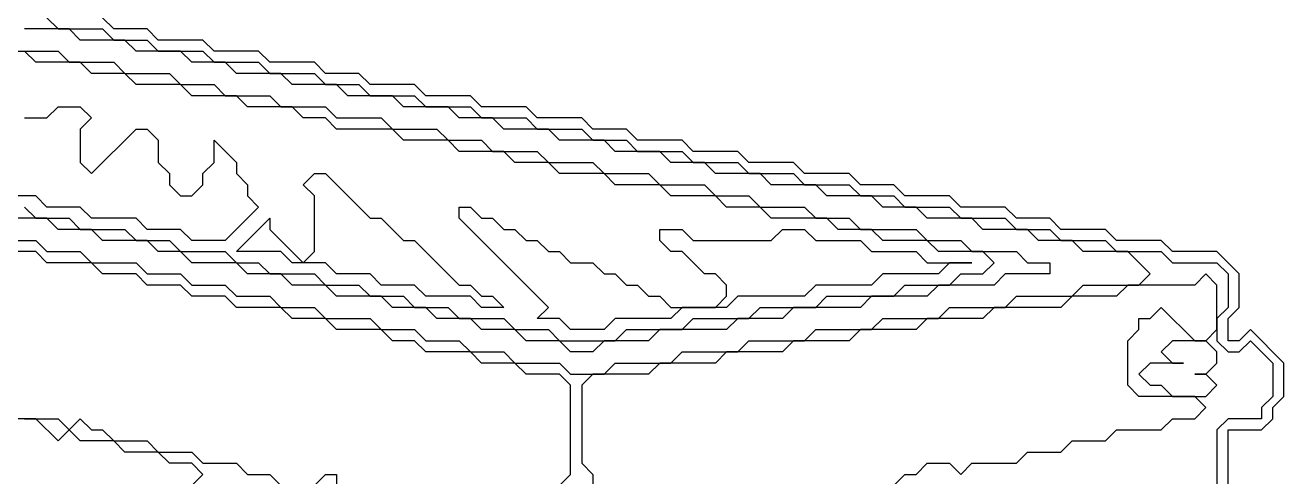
# Model space of a CAD drawing. Extents: x 1.99 to 8.01, y 0.51 to 9.28.
# Drawn here: x 4.693 to 8.015, y 5.126 to 6.319 of the extents above; entities that cross this region are included whole.
import ezdxf

# ---------------------------------------------------------------- set-up
doc = ezdxf.new("R2010")
doc.units = 0
doc.layers.get('0').update_dxf_attribs({"linetype": 'CONTINUOUS'})

msp = doc.modelspace()

# ---------------------------------------------------------------- linework, layer by layer
for points in [[(4.75, 6.3382), (4.7794, 6.3088), (4.8971, 6.3088), (4.9265, 6.2794), (5.0147, 6.2794), (5.0441, 6.25), (5.1618, 6.25), (5.1912, 6.2206), (5.3088, 6.2206), (5.3382, 6.1912), (5.4559, 6.1912), (5.4853, 6.1618), (5.5735, 6.1618), (5.6029, 6.1324), (5.7206, 6.1324), (5.75, 6.1029), (5.8676, 6.1029), (5.8971, 6.0735), (6.0147, 6.0735), (6.0441, 6.0441), (6.1618, 6.0441), (6.1912, 6.0147), (6.2794, 6.0147), (6.3088, 5.9853), (6.4265, 5.9853), (6.4559, 5.9559), (6.5735, 5.9559), (6.6029, 5.9265), (6.7206, 5.9265), (6.75, 5.8971), (6.8676, 5.8971), (6.8971, 5.8676), (6.9853, 5.8676), (7.0147, 5.8382), (7.1324, 5.8382), (7.1618, 5.8088), (7.2794, 5.8088), (7.3088, 5.7794), (7.3971, 5.7794), (7.4265, 5.75), (7.5441, 5.75), (7.5735, 5.7206), (7.6912, 5.7206), (7.7206, 5.6912), (7.8382, 5.6912), (7.8676, 5.6618), (7.8676, 5.5735), (7.8382, 5.5441), (7.8382, 5.4853), (7.8676, 5.4559), (7.8971, 5.4559), (7.9265, 5.4853), (7.9853, 5.4265), (7.9853, 5.3382), (7.9559, 5.3088), (7.9559, 5.2794), (7.8676, 5.2794), (7.8382, 5.25), (7.8382, 4.9559)], [(4.75, 6.3382), (4.7794, 6.3088), (4.8971, 6.3088), (4.9265, 6.2794), (5.0147, 6.2794), (5.0441, 6.25), (5.1618, 6.25), (5.1912, 6.2206), (5.3088, 6.2206), (5.3382, 6.1912), (5.4559, 6.1912), (5.4853, 6.1618), (5.5735, 6.1618), (5.6029, 6.1324), (5.7206, 6.1324), (5.75, 6.1029), (5.8676, 6.1029), (5.8971, 6.0735), (6.0147, 6.0735), (6.0441, 6.0441), (6.1618, 6.0441), (6.1912, 6.0147), (6.2794, 6.0147), (6.3088, 5.9853), (6.4265, 5.9853), (6.4559, 5.9559), (6.5735, 5.9559), (6.6029, 5.9265), (6.7206, 5.9265), (6.75, 5.8971), (6.8676, 5.8971), (6.8971, 5.8676), (6.9853, 5.8676), (7.0147, 5.8382), (7.1324, 5.8382), (7.1618, 5.8088), (7.2794, 5.8088), (7.3088, 5.7794), (7.3971, 5.7794), (7.4265, 5.75), (7.5441, 5.75), (7.5735, 5.7206), (7.6912, 5.7206), (7.7206, 5.6912), (7.8382, 5.6912), (7.8676, 5.6618), (7.8676, 5.5735), (7.8382, 5.5441), (7.8382, 5.4853), (7.8676, 5.4559), (7.8971, 5.4559), (7.9265, 5.4853), (7.9853, 5.4265), (7.9853, 5.3382), (7.9559, 5.3088), (7.9559, 5.2794), (7.8676, 5.2794), (7.8382, 5.25), (7.8382, 4.9559)], [(4.75, 6.3382), (4.7794, 6.3088), (4.8971, 6.3088), (4.9265, 6.2794), (5.0147, 6.2794), (5.0441, 6.25), (5.1618, 6.25), (5.1912, 6.2206), (5.3088, 6.2206), (5.3382, 6.1912), (5.4559, 6.1912), (5.4853, 6.1618), (5.5735, 6.1618), (5.6029, 6.1324), (5.7206, 6.1324), (5.75, 6.1029), (5.8676, 6.1029), (5.8971, 6.0735), (6.0147, 6.0735), (6.0441, 6.0441), (6.1618, 6.0441), (6.1912, 6.0147), (6.2794, 6.0147), (6.3088, 5.9853), (6.4265, 5.9853), (6.4559, 5.9559), (6.5735, 5.9559), (6.6029, 5.9265), (6.7206, 5.9265), (6.75, 5.8971), (6.8676, 5.8971), (6.8971, 5.8676), (6.9853, 5.8676), (7.0147, 5.8382), (7.1324, 5.8382), (7.1618, 5.8088), (7.2794, 5.8088), (7.3088, 5.7794), (7.3971, 5.7794), (7.4265, 5.75), (7.5441, 5.75), (7.5735, 5.7206), (7.6912, 5.7206), (7.7206, 5.6912), (7.8382, 5.6912), (7.8676, 5.6618), (7.8676, 5.5735), (7.8382, 5.5441), (7.8382, 5.4853), (7.8676, 5.4559), (7.8971, 5.4559), (7.9265, 5.4853), (7.9853, 5.4265), (7.9853, 5.3382), (7.9559, 5.3088), (7.9559, 5.2794), (7.8676, 5.2794), (7.8382, 5.25), (7.8382, 4.9559)], [(4.75, 6.3382), (4.7794, 6.3088), (4.8971, 6.3088), (4.9265, 6.2794), (5.0147, 6.2794), (5.0441, 6.25), (5.1618, 6.25), (5.1912, 6.2206), (5.3088, 6.2206), (5.3382, 6.1912), (5.4559, 6.1912), (5.4853, 6.1618), (5.5735, 6.1618), (5.6029, 6.1324), (5.7206, 6.1324), (5.75, 6.1029), (5.8676, 6.1029), (5.8971, 6.0735), (6.0147, 6.0735), (6.0441, 6.0441), (6.1618, 6.0441), (6.1912, 6.0147), (6.2794, 6.0147), (6.3088, 5.9853), (6.4265, 5.9853), (6.4559, 5.9559), (6.5735, 5.9559), (6.6029, 5.9265), (6.7206, 5.9265), (6.75, 5.8971), (6.8676, 5.8971), (6.8971, 5.8676), (6.9853, 5.8676), (7.0147, 5.8382), (7.1324, 5.8382), (7.1618, 5.8088), (7.2794, 5.8088), (7.3088, 5.7794), (7.3971, 5.7794), (7.4265, 5.75), (7.5441, 5.75), (7.5735, 5.7206), (7.6912, 5.7206), (7.7206, 5.6912), (7.8382, 5.6912), (7.8676, 5.6618), (7.8676, 5.5735), (7.8382, 5.5441), (7.8382, 5.4853), (7.8676, 5.4559), (7.8971, 5.4559), (7.9265, 5.4853), (7.9853, 5.4265), (7.9853, 5.3382), (7.9559, 5.3088), (7.9559, 5.2794), (7.8676, 5.2794), (7.8382, 5.25), (7.8382, 4.9559)], [(7.8676, 4.9559), (7.8676, 5.25), (7.9559, 5.25), (7.9853, 5.2794), (7.9853, 5.3088), (8.0147, 5.3382), (8.0147, 5.4265), (7.9265, 5.5147), (7.8971, 5.4853), (7.8676, 5.4853), (7.8676, 5.5441), (7.8971, 5.5735), (7.8971, 5.6618), (7.8382, 5.7206), (7.7206, 5.7206), (7.6912, 5.75), (7.5735, 5.75), (7.5441, 5.7794), (7.4265, 5.7794), (7.3971, 5.8088), (7.3088, 5.8088), (7.2794, 5.8382), (7.1618, 5.8382), (7.1324, 5.8676), (7.0147, 5.8676), (6.9853, 5.8971), (6.8971, 5.8971), (6.8676, 5.9265), (6.75, 5.9265), (6.7206, 5.9559), (6.6029, 5.9559), (6.5735, 5.9853), (6.4559, 5.9853), (6.4265, 6.0147), (6.3088, 6.0147), (6.2794, 6.0441), (6.1912, 6.0441), (6.1618, 6.0735), (6.0441, 6.0735), (6.0147, 6.1029), (5.8971, 6.1029), (5.8676, 6.1324), (5.75, 6.1324), (5.7206, 6.1618), (5.6029, 6.1618), (5.5735, 6.1912), (5.4853, 6.1912), (5.4559, 6.2206), (5.3382, 6.2206), (5.3088, 6.25), (5.1912, 6.25), (5.1618, 6.2794), (5.0441, 6.2794), (5.0147, 6.3088), (4.9265, 6.3088), (4.8971, 6.3382)], [(7.8676, 4.9559), (7.8676, 5.25), (7.9559, 5.25), (7.9853, 5.2794), (7.9853, 5.3088), (8.0147, 5.3382), (8.0147, 5.4265), (7.9265, 5.5147), (7.8971, 5.4853), (7.8676, 5.4853), (7.8676, 5.5441), (7.8971, 5.5735), (7.8971, 5.6618), (7.8382, 5.7206), (7.7206, 5.7206), (7.6912, 5.75), (7.5735, 5.75), (7.5441, 5.7794), (7.4265, 5.7794), (7.3971, 5.8088), (7.3088, 5.8088), (7.2794, 5.8382), (7.1618, 5.8382), (7.1324, 5.8676), (7.0147, 5.8676), (6.9853, 5.8971), (6.8971, 5.8971), (6.8676, 5.9265), (6.75, 5.9265), (6.7206, 5.9559), (6.6029, 5.9559), (6.5735, 5.9853), (6.4559, 5.9853), (6.4265, 6.0147), (6.3088, 6.0147), (6.2794, 6.0441), (6.1912, 6.0441), (6.1618, 6.0735), (6.0441, 6.0735), (6.0147, 6.1029), (5.8971, 6.1029), (5.8676, 6.1324), (5.75, 6.1324), (5.7206, 6.1618), (5.6029, 6.1618), (5.5735, 6.1912), (5.4853, 6.1912), (5.4559, 6.2206), (5.3382, 6.2206), (5.3088, 6.25), (5.1912, 6.25), (5.1618, 6.2794), (5.0441, 6.2794), (5.0147, 6.3088), (4.9265, 6.3088), (4.8971, 6.3382)], [(7.8676, 4.9559), (7.8676, 5.25), (7.9559, 5.25), (7.9853, 5.2794), (7.9853, 5.3088), (8.0147, 5.3382), (8.0147, 5.4265), (7.9265, 5.5147), (7.8971, 5.4853), (7.8676, 5.4853), (7.8676, 5.5441), (7.8971, 5.5735), (7.8971, 5.6618), (7.8382, 5.7206), (7.7206, 5.7206), (7.6912, 5.75), (7.5735, 5.75), (7.5441, 5.7794), (7.4265, 5.7794), (7.3971, 5.8088), (7.3088, 5.8088), (7.2794, 5.8382), (7.1618, 5.8382), (7.1324, 5.8676), (7.0147, 5.8676), (6.9853, 5.8971), (6.8971, 5.8971), (6.8676, 5.9265), (6.75, 5.9265), (6.7206, 5.9559), (6.6029, 5.9559), (6.5735, 5.9853), (6.4559, 5.9853), (6.4265, 6.0147), (6.3088, 6.0147), (6.2794, 6.0441), (6.1912, 6.0441), (6.1618, 6.0735), (6.0441, 6.0735), (6.0147, 6.1029), (5.8971, 6.1029), (5.8676, 6.1324), (5.75, 6.1324), (5.7206, 6.1618), (5.6029, 6.1618), (5.5735, 6.1912), (5.4853, 6.1912), (5.4559, 6.2206), (5.3382, 6.2206), (5.3088, 6.25), (5.1912, 6.25), (5.1618, 6.2794), (5.0441, 6.2794), (5.0147, 6.3088), (4.9265, 6.3088), (4.8971, 6.3382)], [(7.8676, 4.9559), (7.8676, 5.25), (7.9559, 5.25), (7.9853, 5.2794), (7.9853, 5.3088), (8.0147, 5.3382), (8.0147, 5.4265), (7.9265, 5.5147), (7.8971, 5.4853), (7.8676, 5.4853), (7.8676, 5.5441), (7.8971, 5.5735), (7.8971, 5.6618), (7.8382, 5.7206), (7.7206, 5.7206), (7.6912, 5.75), (7.5735, 5.75), (7.5441, 5.7794), (7.4265, 5.7794), (7.3971, 5.8088), (7.3088, 5.8088), (7.2794, 5.8382), (7.1618, 5.8382), (7.1324, 5.8676), (7.0147, 5.8676), (6.9853, 5.8971), (6.8971, 5.8971), (6.8676, 5.9265), (6.75, 5.9265), (6.7206, 5.9559), (6.6029, 5.9559), (6.5735, 5.9853), (6.4559, 5.9853), (6.4265, 6.0147), (6.3088, 6.0147), (6.2794, 6.0441), (6.1912, 6.0441), (6.1618, 6.0735), (6.0441, 6.0735), (6.0147, 6.1029), (5.8971, 6.1029), (5.8676, 6.1324), (5.75, 6.1324), (5.7206, 6.1618), (5.6029, 6.1618), (5.5735, 6.1912), (5.4853, 6.1912), (5.4559, 6.2206), (5.3382, 6.2206), (5.3088, 6.25), (5.1912, 6.25), (5.1618, 6.2794), (5.0441, 6.2794), (5.0147, 6.3088), (4.9265, 6.3088), (4.8971, 6.3382)], [(4.6324, 5.75), (4.7206, 5.75), (4.75, 5.7206), (4.8382, 5.7206), (4.8676, 5.6912), (4.9853, 5.6912), (5.0147, 5.6618), (5.1029, 5.6618), (5.1324, 5.6324), (5.2206, 5.6324), (5.25, 5.6029), (5.3382, 5.6029), (5.3676, 5.5735), (5.4559, 5.5735), (5.4853, 5.5441), (5.6029, 5.5441), (5.6324, 5.5147), (5.7206, 5.5147), (5.75, 5.4853), (5.8382, 5.4853), (5.8676, 5.4559), (5.9559, 5.4559), (5.9853, 5.4265), (6.1029, 5.4265), (6.1324, 5.3971), (6.2206, 5.3971), (6.25, 5.4265), (6.3971, 5.4265), (6.4265, 5.4559), (6.5735, 5.4559), (6.6029, 5.4853), (6.75, 5.4853), (6.7794, 5.5147), (6.9265, 5.5147), (6.9559, 5.5441), (7.1029, 5.5441), (7.1324, 5.5735), (7.2794, 5.5735), (7.3088, 5.6029), (7.4559, 5.6029), (7.4853, 5.6324), (7.6324, 5.6324), (7.6618, 5.6618), (7.6029, 5.7206), (7.4853, 5.7206), (7.4559, 5.75), (7.3676, 5.75), (7.3382, 5.7794), (7.2206, 5.7794), (7.1912, 5.8088), (7.0735, 5.8088), (7.0441, 5.8382), (6.9559, 5.8382), (6.9265, 5.8676), (6.8088, 5.8676), (6.7794, 5.8971), (6.6618, 5.8971), (6.6324, 5.9265), (6.5147, 5.9265), (6.4853, 5.9559), (6.3971, 5.9559), (6.3676, 5.9853), (6.25, 5.9853), (6.2206, 6.0147), (6.1029, 6.0147), (6.0735, 6.0441), (5.9559, 6.0441), (5.9265, 6.0735), (5.8382, 6.0735), (5.8088, 6.1029), (5.6912, 6.1029), (5.6618, 6.1324), (5.5441, 6.1324), (5.5147, 6.1618), (5.3971, 6.1618), (5.3676, 6.1912), (5.25, 6.1912), (5.2206, 6.2206), (5.1324, 6.2206), (5.1029, 6.25), (4.9853, 6.25), (4.9559, 6.2794), (4.8382, 6.2794), (4.8088, 6.3088), (4.6912, 6.3088)], [(4.6324, 5.75), (4.7206, 5.75), (4.75, 5.7206), (4.8382, 5.7206), (4.8676, 5.6912), (4.9853, 5.6912), (5.0147, 5.6618), (5.1029, 5.6618), (5.1324, 5.6324), (5.2206, 5.6324), (5.25, 5.6029), (5.3382, 5.6029), (5.3676, 5.5735), (5.4559, 5.5735), (5.4853, 5.5441), (5.6029, 5.5441), (5.6324, 5.5147), (5.7206, 5.5147), (5.75, 5.4853), (5.8382, 5.4853), (5.8676, 5.4559), (5.9559, 5.4559), (5.9853, 5.4265), (6.1029, 5.4265), (6.1324, 5.3971), (6.2206, 5.3971), (6.25, 5.4265), (6.3971, 5.4265), (6.4265, 5.4559), (6.5735, 5.4559), (6.6029, 5.4853), (6.75, 5.4853), (6.7794, 5.5147), (6.9265, 5.5147), (6.9559, 5.5441), (7.1029, 5.5441), (7.1324, 5.5735), (7.2794, 5.5735), (7.3088, 5.6029), (7.4559, 5.6029), (7.4853, 5.6324), (7.6324, 5.6324), (7.6618, 5.6618), (7.6029, 5.7206), (7.4853, 5.7206), (7.4559, 5.75), (7.3676, 5.75), (7.3382, 5.7794), (7.2206, 5.7794), (7.1912, 5.8088), (7.0735, 5.8088), (7.0441, 5.8382), (6.9559, 5.8382), (6.9265, 5.8676), (6.8088, 5.8676), (6.7794, 5.8971), (6.6618, 5.8971), (6.6324, 5.9265), (6.5147, 5.9265), (6.4853, 5.9559), (6.3971, 5.9559), (6.3676, 5.9853), (6.25, 5.9853), (6.2206, 6.0147), (6.1029, 6.0147), (6.0735, 6.0441), (5.9559, 6.0441), (5.9265, 6.0735), (5.8382, 6.0735), (5.8088, 6.1029), (5.6912, 6.1029), (5.6618, 6.1324), (5.5441, 6.1324), (5.5147, 6.1618), (5.3971, 6.1618), (5.3676, 6.1912), (5.25, 6.1912), (5.2206, 6.2206), (5.1324, 6.2206), (5.1029, 6.25), (4.9853, 6.25), (4.9559, 6.2794), (4.8382, 6.2794), (4.8088, 6.3088), (4.6912, 6.3088)], [(4.6324, 5.75), (4.7206, 5.75), (4.75, 5.7206), (4.8382, 5.7206), (4.8676, 5.6912), (4.9853, 5.6912), (5.0147, 5.6618), (5.1029, 5.6618), (5.1324, 5.6324), (5.2206, 5.6324), (5.25, 5.6029), (5.3382, 5.6029), (5.3676, 5.5735), (5.4559, 5.5735), (5.4853, 5.5441), (5.6029, 5.5441), (5.6324, 5.5147), (5.7206, 5.5147), (5.75, 5.4853), (5.8382, 5.4853), (5.8676, 5.4559), (5.9559, 5.4559), (5.9853, 5.4265), (6.1029, 5.4265), (6.1324, 5.3971), (6.2206, 5.3971), (6.25, 5.4265), (6.3971, 5.4265), (6.4265, 5.4559), (6.5735, 5.4559), (6.6029, 5.4853), (6.75, 5.4853), (6.7794, 5.5147), (6.9265, 5.5147), (6.9559, 5.5441), (7.1029, 5.5441), (7.1324, 5.5735), (7.2794, 5.5735), (7.3088, 5.6029), (7.4559, 5.6029), (7.4853, 5.6324), (7.6324, 5.6324), (7.6618, 5.6618), (7.6029, 5.7206), (7.4853, 5.7206), (7.4559, 5.75), (7.3676, 5.75), (7.3382, 5.7794), (7.2206, 5.7794), (7.1912, 5.8088), (7.0735, 5.8088), (7.0441, 5.8382), (6.9559, 5.8382), (6.9265, 5.8676), (6.8088, 5.8676), (6.7794, 5.8971), (6.6618, 5.8971), (6.6324, 5.9265), (6.5147, 5.9265), (6.4853, 5.9559), (6.3971, 5.9559), (6.3676, 5.9853), (6.25, 5.9853), (6.2206, 6.0147), (6.1029, 6.0147), (6.0735, 6.0441), (5.9559, 6.0441), (5.9265, 6.0735), (5.8382, 6.0735), (5.8088, 6.1029), (5.6912, 6.1029), (5.6618, 6.1324), (5.5441, 6.1324), (5.5147, 6.1618), (5.3971, 6.1618), (5.3676, 6.1912), (5.25, 6.1912), (5.2206, 6.2206), (5.1324, 6.2206), (5.1029, 6.25), (4.9853, 6.25), (4.9559, 6.2794), (4.8382, 6.2794), (4.8088, 6.3088), (4.6912, 6.3088)], [(4.6324, 5.75), (4.7206, 5.75), (4.75, 5.7206), (4.8382, 5.7206), (4.8676, 5.6912), (4.9853, 5.6912), (5.0147, 5.6618), (5.1029, 5.6618), (5.1324, 5.6324), (5.2206, 5.6324), (5.25, 5.6029), (5.3382, 5.6029), (5.3676, 5.5735), (5.4559, 5.5735), (5.4853, 5.5441), (5.6029, 5.5441), (5.6324, 5.5147), (5.7206, 5.5147), (5.75, 5.4853), (5.8382, 5.4853), (5.8676, 5.4559), (5.9559, 5.4559), (5.9853, 5.4265), (6.1029, 5.4265), (6.1324, 5.3971), (6.2206, 5.3971), (6.25, 5.4265), (6.3971, 5.4265), (6.4265, 5.4559), (6.5735, 5.4559), (6.6029, 5.4853), (6.75, 5.4853), (6.7794, 5.5147), (6.9265, 5.5147), (6.9559, 5.5441), (7.1029, 5.5441), (7.1324, 5.5735), (7.2794, 5.5735), (7.3088, 5.6029), (7.4559, 5.6029), (7.4853, 5.6324), (7.6324, 5.6324), (7.6618, 5.6618), (7.6029, 5.7206), (7.4853, 5.7206), (7.4559, 5.75), (7.3676, 5.75), (7.3382, 5.7794), (7.2206, 5.7794), (7.1912, 5.8088), (7.0735, 5.8088), (7.0441, 5.8382), (6.9559, 5.8382), (6.9265, 5.8676), (6.8088, 5.8676), (6.7794, 5.8971), (6.6618, 5.8971), (6.6324, 5.9265), (6.5147, 5.9265), (6.4853, 5.9559), (6.3971, 5.9559), (6.3676, 5.9853), (6.25, 5.9853), (6.2206, 6.0147), (6.1029, 6.0147), (6.0735, 6.0441), (5.9559, 6.0441), (5.9265, 6.0735), (5.8382, 6.0735), (5.8088, 6.1029), (5.6912, 6.1029), (5.6618, 6.1324), (5.5441, 6.1324), (5.5147, 6.1618), (5.3971, 6.1618), (5.3676, 6.1912), (5.25, 6.1912), (5.2206, 6.2206), (5.1324, 6.2206), (5.1029, 6.25), (4.9853, 6.25), (4.9559, 6.2794), (4.8382, 6.2794), (4.8088, 6.3088), (4.6912, 6.3088)], [(4.6618, 6.25), (4.7794, 6.25), (4.8088, 6.2206), (4.9265, 6.2206), (4.9559, 6.1912), (5.0735, 6.1912), (5.1029, 6.1618), (5.1912, 6.1618), (5.2206, 6.1324), (5.3382, 6.1324), (5.3676, 6.1029), (5.4853, 6.1029), (5.5147, 6.0735), (5.6324, 6.0735), (5.6618, 6.0441), (5.7794, 6.0441), (5.8088, 6.0147), (5.8971, 6.0147), (5.9265, 5.9853), (6.0441, 5.9853), (6.0735, 5.9559), (6.1912, 5.9559), (6.2206, 5.9265), (6.3382, 5.9265), (6.3676, 5.8971), (6.4853, 5.8971), (6.5147, 5.8676), (6.6029, 5.8676), (6.6324, 5.8382), (6.75, 5.8382), (6.7794, 5.8088), (6.8676, 5.8088), (6.8971, 5.7794), (7.0441, 5.7794), (7.0735, 5.75), (7.1618, 5.75), (7.1912, 5.7206), (7.3088, 5.7206), (7.3382, 5.6912), (7.3971, 5.6912), (7.3971, 5.6618), (7.2794, 5.6618), (7.25, 5.6324), (7.1029, 5.6324), (7.0735, 5.6029), (6.9265, 5.6029), (6.8971, 5.5735), (6.7206, 5.5735), (6.6912, 5.5441), (6.5735, 5.5441), (6.5441, 5.5147), (6.3676, 5.5147), (6.3382, 5.4853), (6.2206, 5.4853), (6.1912, 5.4559), (6.1324, 5.4559), (6.1029, 5.4853), (6.0147, 5.4853), (5.9853, 5.5147), (5.8971, 5.5147), (5.8676, 5.5441), (5.7794, 5.5441), (5.75, 5.5735), (5.6618, 5.5735), (5.6324, 5.6029), (5.5147, 5.6029), (5.4853, 5.6324), (5.3971, 5.6324), (5.3676, 5.6618), (5.2794, 5.6618), (5.25, 5.6912), (5.1324, 5.6912), (5.1029, 5.7206), (5.0441, 5.7206), (5.0147, 5.75), (4.8971, 5.75), (4.8676, 5.7794), (4.7794, 5.7794), (4.75, 5.8088), (4.6618, 5.8088)], [(4.6618, 6.25), (4.7794, 6.25), (4.8088, 6.2206), (4.9265, 6.2206), (4.9559, 6.1912), (5.0735, 6.1912), (5.1029, 6.1618), (5.1912, 6.1618), (5.2206, 6.1324), (5.3382, 6.1324), (5.3676, 6.1029), (5.4853, 6.1029), (5.5147, 6.0735), (5.6324, 6.0735), (5.6618, 6.0441), (5.7794, 6.0441), (5.8088, 6.0147), (5.8971, 6.0147), (5.9265, 5.9853), (6.0441, 5.9853), (6.0735, 5.9559), (6.1912, 5.9559), (6.2206, 5.9265), (6.3382, 5.9265), (6.3676, 5.8971), (6.4853, 5.8971), (6.5147, 5.8676), (6.6029, 5.8676), (6.6324, 5.8382), (6.75, 5.8382), (6.7794, 5.8088), (6.8676, 5.8088), (6.8971, 5.7794), (7.0441, 5.7794), (7.0735, 5.75), (7.1618, 5.75), (7.1912, 5.7206), (7.3088, 5.7206), (7.3382, 5.6912), (7.3971, 5.6912), (7.3971, 5.6618), (7.2794, 5.6618), (7.25, 5.6324), (7.1029, 5.6324), (7.0735, 5.6029), (6.9265, 5.6029), (6.8971, 5.5735), (6.7206, 5.5735), (6.6912, 5.5441), (6.5735, 5.5441), (6.5441, 5.5147), (6.3676, 5.5147), (6.3382, 5.4853), (6.2206, 5.4853), (6.1912, 5.4559), (6.1324, 5.4559), (6.1029, 5.4853), (6.0147, 5.4853), (5.9853, 5.5147), (5.8971, 5.5147), (5.8676, 5.5441), (5.7794, 5.5441), (5.75, 5.5735), (5.6618, 5.5735), (5.6324, 5.6029), (5.5147, 5.6029), (5.4853, 5.6324), (5.3971, 5.6324), (5.3676, 5.6618), (5.2794, 5.6618), (5.25, 5.6912), (5.1324, 5.6912), (5.1029, 5.7206), (5.0441, 5.7206), (5.0147, 5.75), (4.8971, 5.75), (4.8676, 5.7794), (4.7794, 5.7794), (4.75, 5.8088), (4.6618, 5.8088)], [(4.6618, 6.25), (4.7794, 6.25), (4.8088, 6.2206), (4.9265, 6.2206), (4.9559, 6.1912), (5.0735, 6.1912), (5.1029, 6.1618), (5.1912, 6.1618), (5.2206, 6.1324), (5.3382, 6.1324), (5.3676, 6.1029), (5.4853, 6.1029), (5.5147, 6.0735), (5.6324, 6.0735), (5.6618, 6.0441), (5.7794, 6.0441), (5.8088, 6.0147), (5.8971, 6.0147), (5.9265, 5.9853), (6.0441, 5.9853), (6.0735, 5.9559), (6.1912, 5.9559), (6.2206, 5.9265), (6.3382, 5.9265), (6.3676, 5.8971), (6.4853, 5.8971), (6.5147, 5.8676), (6.6029, 5.8676), (6.6324, 5.8382), (6.75, 5.8382), (6.7794, 5.8088), (6.8676, 5.8088), (6.8971, 5.7794), (7.0441, 5.7794), (7.0735, 5.75), (7.1618, 5.75), (7.1912, 5.7206), (7.3088, 5.7206), (7.3382, 5.6912), (7.3971, 5.6912), (7.3971, 5.6618), (7.2794, 5.6618), (7.25, 5.6324), (7.1029, 5.6324), (7.0735, 5.6029), (6.9265, 5.6029), (6.8971, 5.5735), (6.7206, 5.5735), (6.6912, 5.5441), (6.5735, 5.5441), (6.5441, 5.5147), (6.3676, 5.5147), (6.3382, 5.4853), (6.2206, 5.4853), (6.1912, 5.4559), (6.1324, 5.4559), (6.1029, 5.4853), (6.0147, 5.4853), (5.9853, 5.5147), (5.8971, 5.5147), (5.8676, 5.5441), (5.7794, 5.5441), (5.75, 5.5735), (5.6618, 5.5735), (5.6324, 5.6029), (5.5147, 5.6029), (5.4853, 5.6324), (5.3971, 5.6324), (5.3676, 5.6618), (5.2794, 5.6618), (5.25, 5.6912), (5.1324, 5.6912), (5.1029, 5.7206), (5.0441, 5.7206), (5.0147, 5.75), (4.8971, 5.75), (4.8676, 5.7794), (4.7794, 5.7794), (4.75, 5.8088), (4.6618, 5.8088)], [(4.6618, 6.25), (4.7794, 6.25), (4.8088, 6.2206), (4.9265, 6.2206), (4.9559, 6.1912), (5.0735, 6.1912), (5.1029, 6.1618), (5.1912, 6.1618), (5.2206, 6.1324), (5.3382, 6.1324), (5.3676, 6.1029), (5.4853, 6.1029), (5.5147, 6.0735), (5.6324, 6.0735), (5.6618, 6.0441), (5.7794, 6.0441), (5.8088, 6.0147), (5.8971, 6.0147), (5.9265, 5.9853), (6.0441, 5.9853), (6.0735, 5.9559), (6.1912, 5.9559), (6.2206, 5.9265), (6.3382, 5.9265), (6.3676, 5.8971), (6.4853, 5.8971), (6.5147, 5.8676), (6.6029, 5.8676), (6.6324, 5.8382), (6.75, 5.8382), (6.7794, 5.8088), (6.8676, 5.8088), (6.8971, 5.7794), (7.0441, 5.7794), (7.0735, 5.75), (7.1618, 5.75), (7.1912, 5.7206), (7.3088, 5.7206), (7.3382, 5.6912), (7.3971, 5.6912), (7.3971, 5.6618), (7.2794, 5.6618), (7.25, 5.6324), (7.1029, 5.6324), (7.0735, 5.6029), (6.9265, 5.6029), (6.8971, 5.5735), (6.7206, 5.5735), (6.6912, 5.5441), (6.5735, 5.5441), (6.5441, 5.5147), (6.3676, 5.5147), (6.3382, 5.4853), (6.2206, 5.4853), (6.1912, 5.4559), (6.1324, 5.4559), (6.1029, 5.4853), (6.0147, 5.4853), (5.9853, 5.5147), (5.8971, 5.5147), (5.8676, 5.5441), (5.7794, 5.5441), (5.75, 5.5735), (5.6618, 5.5735), (5.6324, 5.6029), (5.5147, 5.6029), (5.4853, 5.6324), (5.3971, 5.6324), (5.3676, 5.6618), (5.2794, 5.6618), (5.25, 5.6912), (5.1324, 5.6912), (5.1029, 5.7206), (5.0441, 5.7206), (5.0147, 5.75), (4.8971, 5.75), (4.8676, 5.7794), (4.7794, 5.7794), (4.75, 5.8088), (4.6618, 5.8088)], [(4.6912, 5.8382), (4.7206, 5.8088), (4.8088, 5.8088), (4.8382, 5.7794), (4.9559, 5.7794), (4.9853, 5.75), (5.0735, 5.75), (5.1029, 5.7206), (5.2206, 5.7206), (5.25, 5.6912), (5.3088, 5.6912), (5.3382, 5.6618), (5.4559, 5.6618), (5.4853, 5.6324), (5.5735, 5.6324), (5.6029, 5.6029), (5.6912, 5.6029), (5.7206, 5.5735), (5.8088, 5.5735), (5.8382, 5.5441), (5.9559, 5.5441), (5.9853, 5.5147), (6.0735, 5.5147), (6.1029, 5.4853), (6.25, 5.4853), (6.2794, 5.5147), (6.4265, 5.5147), (6.4559, 5.5441), (6.6029, 5.5441), (6.6324, 5.5735), (6.7794, 5.5735), (6.8088, 5.6029), (6.9853, 5.6029), (7.0147, 5.6324), (7.1324, 5.6324), (7.1618, 5.6618), (7.2206, 5.6618), (7.25, 5.6912), (7.2206, 5.7206), (7.1029, 5.7206), (7.0735, 5.75), (6.9559, 5.75), (6.9265, 5.7794), (6.8382, 5.7794), (6.8088, 5.8088), (6.6618, 5.8088), (6.6324, 5.8382), (6.5441, 5.8382), (6.5147, 5.8676), (6.3971, 5.8676), (6.3676, 5.8971), (6.25, 5.8971), (6.2206, 5.9265), (6.1029, 5.9265), (6.0735, 5.9559), (5.9853, 5.9559), (5.9559, 5.9853), (5.8382, 5.9853), (5.8088, 6.0147), (5.6912, 6.0147), (5.6618, 6.0441), (5.5147, 6.0441), (5.4853, 6.0735), (5.4265, 6.0735), (5.3971, 6.1029), (5.2794, 6.1029), (5.25, 6.1324), (5.1324, 6.1324), (5.1029, 6.1618), (4.9853, 6.1618), (4.9559, 6.1912), (4.8676, 6.1912), (4.8382, 6.2206), (4.7206, 6.2206), (4.6912, 6.25)], [(4.6912, 5.8382), (4.7206, 5.8088), (4.8088, 5.8088), (4.8382, 5.7794), (4.9559, 5.7794), (4.9853, 5.75), (5.0735, 5.75), (5.1029, 5.7206), (5.2206, 5.7206), (5.25, 5.6912), (5.3088, 5.6912), (5.3382, 5.6618), (5.4559, 5.6618), (5.4853, 5.6324), (5.5735, 5.6324), (5.6029, 5.6029), (5.6912, 5.6029), (5.7206, 5.5735), (5.8088, 5.5735), (5.8382, 5.5441), (5.9559, 5.5441), (5.9853, 5.5147), (6.0735, 5.5147), (6.1029, 5.4853), (6.25, 5.4853), (6.2794, 5.5147), (6.4265, 5.5147), (6.4559, 5.5441), (6.6029, 5.5441), (6.6324, 5.5735), (6.7794, 5.5735), (6.8088, 5.6029), (6.9853, 5.6029), (7.0147, 5.6324), (7.1324, 5.6324), (7.1618, 5.6618), (7.2206, 5.6618), (7.25, 5.6912), (7.2206, 5.7206), (7.1029, 5.7206), (7.0735, 5.75), (6.9559, 5.75), (6.9265, 5.7794), (6.8382, 5.7794), (6.8088, 5.8088), (6.6618, 5.8088), (6.6324, 5.8382), (6.5441, 5.8382), (6.5147, 5.8676), (6.3971, 5.8676), (6.3676, 5.8971), (6.25, 5.8971), (6.2206, 5.9265), (6.1029, 5.9265), (6.0735, 5.9559), (5.9853, 5.9559), (5.9559, 5.9853), (5.8382, 5.9853), (5.8088, 6.0147), (5.6912, 6.0147), (5.6618, 6.0441), (5.5147, 6.0441), (5.4853, 6.0735), (5.4265, 6.0735), (5.3971, 6.1029), (5.2794, 6.1029), (5.25, 6.1324), (5.1324, 6.1324), (5.1029, 6.1618), (4.9853, 6.1618), (4.9559, 6.1912), (4.8676, 6.1912), (4.8382, 6.2206), (4.7206, 6.2206), (4.6912, 6.25)], [(4.6912, 5.8382), (4.7206, 5.8088), (4.8088, 5.8088), (4.8382, 5.7794), (4.9559, 5.7794), (4.9853, 5.75), (5.0735, 5.75), (5.1029, 5.7206), (5.2206, 5.7206), (5.25, 5.6912), (5.3088, 5.6912), (5.3382, 5.6618), (5.4559, 5.6618), (5.4853, 5.6324), (5.5735, 5.6324), (5.6029, 5.6029), (5.6912, 5.6029), (5.7206, 5.5735), (5.8088, 5.5735), (5.8382, 5.5441), (5.9559, 5.5441), (5.9853, 5.5147), (6.0735, 5.5147), (6.1029, 5.4853), (6.25, 5.4853), (6.2794, 5.5147), (6.4265, 5.5147), (6.4559, 5.5441), (6.6029, 5.5441), (6.6324, 5.5735), (6.7794, 5.5735), (6.8088, 5.6029), (6.9853, 5.6029), (7.0147, 5.6324), (7.1324, 5.6324), (7.1618, 5.6618), (7.2206, 5.6618), (7.25, 5.6912), (7.2206, 5.7206), (7.1029, 5.7206), (7.0735, 5.75), (6.9559, 5.75), (6.9265, 5.7794), (6.8382, 5.7794), (6.8088, 5.8088), (6.6618, 5.8088), (6.6324, 5.8382), (6.5441, 5.8382), (6.5147, 5.8676), (6.3971, 5.8676), (6.3676, 5.8971), (6.25, 5.8971), (6.2206, 5.9265), (6.1029, 5.9265), (6.0735, 5.9559), (5.9853, 5.9559), (5.9559, 5.9853), (5.8382, 5.9853), (5.8088, 6.0147), (5.6912, 6.0147), (5.6618, 6.0441), (5.5147, 6.0441), (5.4853, 6.0735), (5.4265, 6.0735), (5.3971, 6.1029), (5.2794, 6.1029), (5.25, 6.1324), (5.1324, 6.1324), (5.1029, 6.1618), (4.9853, 6.1618), (4.9559, 6.1912), (4.8676, 6.1912), (4.8382, 6.2206), (4.7206, 6.2206), (4.6912, 6.25)], [(4.6912, 5.8382), (4.7206, 5.8088), (4.8088, 5.8088), (4.8382, 5.7794), (4.9559, 5.7794), (4.9853, 5.75), (5.0735, 5.75), (5.1029, 5.7206), (5.2206, 5.7206), (5.25, 5.6912), (5.3088, 5.6912), (5.3382, 5.6618), (5.4559, 5.6618), (5.4853, 5.6324), (5.5735, 5.6324), (5.6029, 5.6029), (5.6912, 5.6029), (5.7206, 5.5735), (5.8088, 5.5735), (5.8382, 5.5441), (5.9559, 5.5441), (5.9853, 5.5147), (6.0735, 5.5147), (6.1029, 5.4853), (6.25, 5.4853), (6.2794, 5.5147), (6.4265, 5.5147), (6.4559, 5.5441), (6.6029, 5.5441), (6.6324, 5.5735), (6.7794, 5.5735), (6.8088, 5.6029), (6.9853, 5.6029), (7.0147, 5.6324), (7.1324, 5.6324), (7.1618, 5.6618), (7.2206, 5.6618), (7.25, 5.6912), (7.2206, 5.7206), (7.1029, 5.7206), (7.0735, 5.75), (6.9559, 5.75), (6.9265, 5.7794), (6.8382, 5.7794), (6.8088, 5.8088), (6.6618, 5.8088), (6.6324, 5.8382), (6.5441, 5.8382), (6.5147, 5.8676), (6.3971, 5.8676), (6.3676, 5.8971), (6.25, 5.8971), (6.2206, 5.9265), (6.1029, 5.9265), (6.0735, 5.9559), (5.9853, 5.9559), (5.9559, 5.9853), (5.8382, 5.9853), (5.8088, 6.0147), (5.6912, 6.0147), (5.6618, 6.0441), (5.5147, 6.0441), (5.4853, 6.0735), (5.4265, 6.0735), (5.3971, 6.1029), (5.2794, 6.1029), (5.25, 6.1324), (5.1324, 6.1324), (5.1029, 6.1618), (4.9853, 6.1618), (4.9559, 6.1912), (4.8676, 6.1912), (4.8382, 6.2206), (4.7206, 6.2206), (4.6912, 6.25)], [(4.6912, 6.0735), (4.75, 6.0735), (4.7794, 6.1029), (4.8382, 6.1029), (4.8676, 6.0735), (4.8382, 6.0441), (4.8382, 5.9559), (4.8676, 5.9265), (4.9853, 6.0441), (5.0147, 6.0441), (5.0441, 6.0147), (5.0441, 5.9559), (5.0735, 5.9265), (5.0735, 5.8971), (5.1029, 5.8676), (5.1324, 5.8676), (5.1618, 5.8971), (5.1618, 5.9265), (5.1912, 5.9559), (5.1912, 6.0147), (5.25, 5.9559), (5.25, 5.9265), (5.2794, 5.8971), (5.2794, 5.8676), (5.3088, 5.8382), (5.2206, 5.75), (5.1324, 5.75), (5.1029, 5.7794), (5.0147, 5.7794), (4.9853, 5.8088), (4.8676, 5.8088), (4.8382, 5.8382), (4.75, 5.8382), (4.7206, 5.8676), (4.6324, 5.8676)], [(4.6912, 6.0735), (4.75, 6.0735), (4.7794, 6.1029), (4.8382, 6.1029), (4.8676, 6.0735), (4.8382, 6.0441), (4.8382, 5.9559), (4.8676, 5.9265), (4.9853, 6.0441), (5.0147, 6.0441), (5.0441, 6.0147), (5.0441, 5.9559), (5.0735, 5.9265), (5.0735, 5.8971), (5.1029, 5.8676), (5.1324, 5.8676), (5.1618, 5.8971), (5.1618, 5.9265), (5.1912, 5.9559), (5.1912, 6.0147), (5.25, 5.9559), (5.25, 5.9265), (5.2794, 5.8971), (5.2794, 5.8676), (5.3088, 5.8382), (5.2206, 5.75), (5.1324, 5.75), (5.1029, 5.7794), (5.0147, 5.7794), (4.9853, 5.8088), (4.8676, 5.8088), (4.8382, 5.8382), (4.75, 5.8382), (4.7206, 5.8676), (4.6324, 5.8676)], [(4.6912, 6.0735), (4.75, 6.0735), (4.7794, 6.1029), (4.8382, 6.1029), (4.8676, 6.0735), (4.8382, 6.0441), (4.8382, 5.9559), (4.8676, 5.9265), (4.9853, 6.0441), (5.0147, 6.0441), (5.0441, 6.0147), (5.0441, 5.9559), (5.0735, 5.9265), (5.0735, 5.8971), (5.1029, 5.8676), (5.1324, 5.8676), (5.1618, 5.8971), (5.1618, 5.9265), (5.1912, 5.9559), (5.1912, 6.0147), (5.25, 5.9559), (5.25, 5.9265), (5.2794, 5.8971), (5.2794, 5.8676), (5.3088, 5.8382), (5.2206, 5.75), (5.1324, 5.75), (5.1029, 5.7794), (5.0147, 5.7794), (4.9853, 5.8088), (4.8676, 5.8088), (4.8382, 5.8382), (4.75, 5.8382), (4.7206, 5.8676), (4.6324, 5.8676)], [(4.6912, 6.0735), (4.75, 6.0735), (4.7794, 6.1029), (4.8382, 6.1029), (4.8676, 6.0735), (4.8382, 6.0441), (4.8382, 5.9559), (4.8676, 5.9265), (4.9853, 6.0441), (5.0147, 6.0441), (5.0441, 6.0147), (5.0441, 5.9559), (5.0735, 5.9265), (5.0735, 5.8971), (5.1029, 5.8676), (5.1324, 5.8676), (5.1618, 5.8971), (5.1618, 5.9265), (5.1912, 5.9559), (5.1912, 6.0147), (5.25, 5.9559), (5.25, 5.9265), (5.2794, 5.8971), (5.2794, 5.8676), (5.3088, 5.8382), (5.2206, 5.75), (5.1324, 5.75), (5.1029, 5.7794), (5.0147, 5.7794), (4.9853, 5.8088), (4.8676, 5.8088), (4.8382, 5.8382), (4.75, 5.8382), (4.7206, 5.8676), (4.6324, 5.8676)], [(6.0735, 5.0735), (6.1324, 5.1324), (6.1324, 5.3676), (6.1029, 5.3971), (6.0147, 5.3971), (5.9853, 5.4265), (5.8971, 5.4265), (5.8676, 5.4559), (5.75, 5.4559), (5.7206, 5.4853), (5.6618, 5.4853), (5.6324, 5.5147), (5.5147, 5.5147), (5.4853, 5.5441), (5.3971, 5.5441), (5.3676, 5.5735), (5.25, 5.5735), (5.2206, 5.6029), (5.1324, 5.6029), (5.1029, 5.6324), (5.0147, 5.6324), (4.9853, 5.6618), (4.8971, 5.6618), (4.8676, 5.6912), (4.75, 5.6912), (4.7206, 5.7206), (4.6324, 5.7206)], [(6.0735, 5.0735), (6.1324, 5.1324), (6.1324, 5.3676), (6.1029, 5.3971), (6.0147, 5.3971), (5.9853, 5.4265), (5.8971, 5.4265), (5.8676, 5.4559), (5.75, 5.4559), (5.7206, 5.4853), (5.6618, 5.4853), (5.6324, 5.5147), (5.5147, 5.5147), (5.4853, 5.5441), (5.3971, 5.5441), (5.3676, 5.5735), (5.25, 5.5735), (5.2206, 5.6029), (5.1324, 5.6029), (5.1029, 5.6324), (5.0147, 5.6324), (4.9853, 5.6618), (4.8971, 5.6618), (4.8676, 5.6912), (4.75, 5.6912), (4.7206, 5.7206), (4.6324, 5.7206)], [(6.0735, 5.0735), (6.1324, 5.1324), (6.1324, 5.3676), (6.1029, 5.3971), (6.0147, 5.3971), (5.9853, 5.4265), (5.8971, 5.4265), (5.8676, 5.4559), (5.75, 5.4559), (5.7206, 5.4853), (5.6618, 5.4853), (5.6324, 5.5147), (5.5147, 5.5147), (5.4853, 5.5441), (5.3971, 5.5441), (5.3676, 5.5735), (5.25, 5.5735), (5.2206, 5.6029), (5.1324, 5.6029), (5.1029, 5.6324), (5.0147, 5.6324), (4.9853, 5.6618), (4.8971, 5.6618), (4.8676, 5.6912), (4.75, 5.6912), (4.7206, 5.7206), (4.6324, 5.7206)], [(6.0735, 5.0735), (6.1324, 5.1324), (6.1324, 5.3676), (6.1029, 5.3971), (6.0147, 5.3971), (5.9853, 5.4265), (5.8971, 5.4265), (5.8676, 5.4559), (5.75, 5.4559), (5.7206, 5.4853), (5.6618, 5.4853), (5.6324, 5.5147), (5.5147, 5.5147), (5.4853, 5.5441), (5.3971, 5.5441), (5.3676, 5.5735), (5.25, 5.5735), (5.2206, 5.6029), (5.1324, 5.6029), (5.1029, 5.6324), (5.0147, 5.6324), (4.9853, 5.6618), (4.8971, 5.6618), (4.8676, 5.6912), (4.75, 5.6912), (4.7206, 5.7206), (4.6324, 5.7206)], [(6.9559, 5.0735), (7.0147, 5.1324), (7.0441, 5.1324), (7.0735, 5.1618), (7.1324, 5.1618), (7.1618, 5.1324), (7.1912, 5.1618), (7.3088, 5.1618), (7.3382, 5.1912), (7.4265, 5.1912), (7.4559, 5.2206), (7.5441, 5.2206), (7.5735, 5.25), (7.6912, 5.25), (7.7206, 5.2794), (7.7794, 5.2794), (7.8088, 5.3088), (7.7794, 5.3382), (7.6324, 5.3382), (7.6029, 5.3676), (7.6029, 5.4853), (7.6324, 5.5147), (7.6324, 5.5441), (7.6618, 5.5441), (7.6912, 5.5735), (7.7794, 5.4853), (7.8088, 5.4853), (7.8382, 5.5147), (7.8382, 5.6324), (7.8382, 5.6324), (7.8088, 5.6618), (7.7794, 5.6324), (7.6029, 5.6324), (7.5735, 5.6029), (7.4559, 5.6029), (7.4265, 5.5735), (7.25, 5.5735), (7.2206, 5.5441), (7.0735, 5.5441), (7.0441, 5.5147), (6.8971, 5.5147), (6.8676, 5.4853), (6.7206, 5.4853), (6.6912, 5.4559), (6.5441, 5.4559), (6.5147, 5.4265), (6.3676, 5.4265), (6.3382, 5.3971), (6.1912, 5.3971), (6.1618, 5.3676), (6.1618, 5.1618), (6.1912, 5.1324), (6.1912, 5.1029)], [(6.9559, 5.0735), (7.0147, 5.1324), (7.0441, 5.1324), (7.0735, 5.1618), (7.1324, 5.1618), (7.1618, 5.1324), (7.1912, 5.1618), (7.3088, 5.1618), (7.3382, 5.1912), (7.4265, 5.1912), (7.4559, 5.2206), (7.5441, 5.2206), (7.5735, 5.25), (7.6912, 5.25), (7.7206, 5.2794), (7.7794, 5.2794), (7.8088, 5.3088), (7.7794, 5.3382), (7.6324, 5.3382), (7.6029, 5.3676), (7.6029, 5.4853), (7.6324, 5.5147), (7.6324, 5.5441), (7.6618, 5.5441), (7.6912, 5.5735), (7.7794, 5.4853), (7.8088, 5.4853), (7.8382, 5.5147), (7.8382, 5.6324), (7.8382, 5.6324), (7.8088, 5.6618), (7.7794, 5.6324), (7.6029, 5.6324), (7.5735, 5.6029), (7.4559, 5.6029), (7.4265, 5.5735), (7.25, 5.5735), (7.2206, 5.5441), (7.0735, 5.5441), (7.0441, 5.5147), (6.8971, 5.5147), (6.8676, 5.4853), (6.7206, 5.4853), (6.6912, 5.4559), (6.5441, 5.4559), (6.5147, 5.4265), (6.3676, 5.4265), (6.3382, 5.3971), (6.1912, 5.3971), (6.1618, 5.3676), (6.1618, 5.1618), (6.1912, 5.1324), (6.1912, 5.1029)], [(6.9559, 5.0735), (7.0147, 5.1324), (7.0441, 5.1324), (7.0735, 5.1618), (7.1324, 5.1618), (7.1618, 5.1324), (7.1912, 5.1618), (7.3088, 5.1618), (7.3382, 5.1912), (7.4265, 5.1912), (7.4559, 5.2206), (7.5441, 5.2206), (7.5735, 5.25), (7.6912, 5.25), (7.7206, 5.2794), (7.7794, 5.2794), (7.8088, 5.3088), (7.7794, 5.3382), (7.6324, 5.3382), (7.6029, 5.3676), (7.6029, 5.4853), (7.6324, 5.5147), (7.6324, 5.5441), (7.6618, 5.5441), (7.6912, 5.5735), (7.7794, 5.4853), (7.8088, 5.4853), (7.8382, 5.5147), (7.8382, 5.6324), (7.8382, 5.6324), (7.8088, 5.6618), (7.7794, 5.6324), (7.6029, 5.6324), (7.5735, 5.6029), (7.4559, 5.6029), (7.4265, 5.5735), (7.25, 5.5735), (7.2206, 5.5441), (7.0735, 5.5441), (7.0441, 5.5147), (6.8971, 5.5147), (6.8676, 5.4853), (6.7206, 5.4853), (6.6912, 5.4559), (6.5441, 5.4559), (6.5147, 5.4265), (6.3676, 5.4265), (6.3382, 5.3971), (6.1912, 5.3971), (6.1618, 5.3676), (6.1618, 5.1618), (6.1912, 5.1324), (6.1912, 5.1029)], [(6.9559, 5.0735), (7.0147, 5.1324), (7.0441, 5.1324), (7.0735, 5.1618), (7.1324, 5.1618), (7.1618, 5.1324), (7.1912, 5.1618), (7.3088, 5.1618), (7.3382, 5.1912), (7.4265, 5.1912), (7.4559, 5.2206), (7.5441, 5.2206), (7.5735, 5.25), (7.6912, 5.25), (7.7206, 5.2794), (7.7794, 5.2794), (7.8088, 5.3088), (7.7794, 5.3382), (7.6324, 5.3382), (7.6029, 5.3676), (7.6029, 5.4853), (7.6324, 5.5147), (7.6324, 5.5441), (7.6618, 5.5441), (7.6912, 5.5735), (7.7794, 5.4853), (7.8088, 5.4853), (7.8382, 5.5147), (7.8382, 5.6324), (7.8382, 5.6324), (7.8088, 5.6618), (7.7794, 5.6324), (7.6029, 5.6324), (7.5735, 5.6029), (7.4559, 5.6029), (7.4265, 5.5735), (7.25, 5.5735), (7.2206, 5.5441), (7.0735, 5.5441), (7.0441, 5.5147), (6.8971, 5.5147), (6.8676, 5.4853), (6.7206, 5.4853), (6.6912, 5.4559), (6.5441, 5.4559), (6.5147, 5.4265), (6.3676, 5.4265), (6.3382, 5.3971), (6.1912, 5.3971), (6.1618, 5.3676), (6.1618, 5.1618), (6.1912, 5.1324), (6.1912, 5.1029)], [(5.1324, 5.1029), (5.1618, 5.1324), (5.1324, 5.1618), (5.0735, 5.1618), (5.0441, 5.1912), (4.9559, 5.1912), (4.9265, 5.2206), (4.8382, 5.2206), (4.8088, 5.25), (4.7794, 5.2206), (4.7206, 5.2794), (4.6324, 5.2794)], [(5.1324, 5.1029), (5.1618, 5.1324), (5.1324, 5.1618), (5.0735, 5.1618), (5.0441, 5.1912), (4.9559, 5.1912), (4.9265, 5.2206), (4.8382, 5.2206), (4.8088, 5.25), (4.7794, 5.2206), (4.7206, 5.2794), (4.6324, 5.2794)], [(5.1324, 5.1029), (5.1618, 5.1324), (5.1324, 5.1618), (5.0735, 5.1618), (5.0441, 5.1912), (4.9559, 5.1912), (4.9265, 5.2206), (4.8382, 5.2206), (4.8088, 5.25), (4.7794, 5.2206), (4.7206, 5.2794), (4.6324, 5.2794)], [(5.1324, 5.1029), (5.1618, 5.1324), (5.1324, 5.1618), (5.0735, 5.1618), (5.0441, 5.1912), (4.9559, 5.1912), (4.9265, 5.2206), (4.8382, 5.2206), (4.8088, 5.25), (4.7794, 5.2206), (4.7206, 5.2794), (4.6324, 5.2794)], [(4.6912, 5.2794), (4.7794, 5.2794), (4.8088, 5.25), (4.8382, 5.2794), (4.8676, 5.25), (4.8971, 5.25), (4.9265, 5.2206), (5.0147, 5.2206), (5.0441, 5.1912), (5.1324, 5.1912), (5.1618, 5.1618), (5.25, 5.1618), (5.2794, 5.1324), (5.3382, 5.1324), (5.3676, 5.1029)], [(4.6912, 5.2794), (4.7794, 5.2794), (4.8088, 5.25), (4.8382, 5.2794), (4.8676, 5.25), (4.8971, 5.25), (4.9265, 5.2206), (5.0147, 5.2206), (5.0441, 5.1912), (5.1324, 5.1912), (5.1618, 5.1618), (5.25, 5.1618), (5.2794, 5.1324), (5.3382, 5.1324), (5.3676, 5.1029)], [(4.6912, 5.2794), (4.7794, 5.2794), (4.8088, 5.25), (4.8382, 5.2794), (4.8676, 5.25), (4.8971, 5.25), (4.9265, 5.2206), (5.0147, 5.2206), (5.0441, 5.1912), (5.1324, 5.1912), (5.1618, 5.1618), (5.25, 5.1618), (5.2794, 5.1324), (5.3382, 5.1324), (5.3676, 5.1029)], [(4.6912, 5.2794), (4.7794, 5.2794), (4.8088, 5.25), (4.8382, 5.2794), (4.8676, 5.25), (4.8971, 5.25), (4.9265, 5.2206), (5.0147, 5.2206), (5.0441, 5.1912), (5.1324, 5.1912), (5.1618, 5.1618), (5.25, 5.1618), (5.2794, 5.1324), (5.3382, 5.1324), (5.3676, 5.1029)], [(5.4559, 5.1029), (5.4853, 5.1324), (5.5147, 5.1324), (5.5147, 5.1029)], [(5.4559, 5.1029), (5.4853, 5.1324), (5.5147, 5.1324), (5.5147, 5.1029)], [(5.4559, 5.1029), (5.4853, 5.1324), (5.5147, 5.1324), (5.5147, 5.1029)], [(5.4559, 5.1029), (5.4853, 5.1324), (5.5147, 5.1324), (5.5147, 5.1029)]]:
    msp.add_lwpolyline(points)
for points in [[(5.4559, 5.9265), (5.4853, 5.9265), (5.6029, 5.8088), (5.6324, 5.8088), (5.6912, 5.75), (5.7206, 5.75), (5.8382, 5.6324), (5.8676, 5.6324), (5.8971, 5.6029), (5.9265, 5.6029), (5.9559, 5.5735), (5.8971, 5.5735), (5.8676, 5.6029), (5.75, 5.6029), (5.7206, 5.6324), (5.6324, 5.6324), (5.6029, 5.6618), (5.5147, 5.6618), (5.4853, 5.6912), (5.3971, 5.6912), (5.3676, 5.7206), (5.25, 5.7206), (5.3382, 5.8088), (5.3382, 5.7794), (5.4265, 5.6912), (5.4559, 5.7206), (5.4559, 5.8676), (5.4265, 5.8971), (5.4559, 5.9265)], [(5.4559, 5.9265), (5.4853, 5.9265), (5.6029, 5.8088), (5.6324, 5.8088), (5.6912, 5.75), (5.7206, 5.75), (5.8382, 5.6324), (5.8676, 5.6324), (5.8971, 5.6029), (5.9265, 5.6029), (5.9559, 5.5735), (5.8971, 5.5735), (5.8676, 5.6029), (5.75, 5.6029), (5.7206, 5.6324), (5.6324, 5.6324), (5.6029, 5.6618), (5.5147, 5.6618), (5.4853, 5.6912), (5.3971, 5.6912), (5.3676, 5.7206), (5.25, 5.7206), (5.3382, 5.8088), (5.3382, 5.7794), (5.4265, 5.6912), (5.4559, 5.7206), (5.4559, 5.8676), (5.4265, 5.8971), (5.4559, 5.9265)], [(5.4559, 5.9265), (5.4853, 5.9265), (5.6029, 5.8088), (5.6324, 5.8088), (5.6912, 5.75), (5.7206, 5.75), (5.8382, 5.6324), (5.8676, 5.6324), (5.8971, 5.6029), (5.9265, 5.6029), (5.9559, 5.5735), (5.8971, 5.5735), (5.8676, 5.6029), (5.75, 5.6029), (5.7206, 5.6324), (5.6324, 5.6324), (5.6029, 5.6618), (5.5147, 5.6618), (5.4853, 5.6912), (5.3971, 5.6912), (5.3676, 5.7206), (5.25, 5.7206), (5.3382, 5.8088), (5.3382, 5.7794), (5.4265, 5.6912), (5.4559, 5.7206), (5.4559, 5.8676), (5.4265, 5.8971), (5.4559, 5.9265)], [(5.4559, 5.9265), (5.4853, 5.9265), (5.6029, 5.8088), (5.6324, 5.8088), (5.6912, 5.75), (5.7206, 5.75), (5.8382, 5.6324), (5.8676, 5.6324), (5.8971, 5.6029), (5.9265, 5.6029), (5.9559, 5.5735), (5.8971, 5.5735), (5.8676, 5.6029), (5.75, 5.6029), (5.7206, 5.6324), (5.6324, 5.6324), (5.6029, 5.6618), (5.5147, 5.6618), (5.4853, 5.6912), (5.3971, 5.6912), (5.3676, 5.7206), (5.25, 5.7206), (5.3382, 5.8088), (5.3382, 5.7794), (5.4265, 5.6912), (5.4559, 5.7206), (5.4559, 5.8676), (5.4265, 5.8971), (5.4559, 5.9265)], [(5.8382, 5.8382), (5.8676, 5.8382), (5.8971, 5.8088), (5.9265, 5.8088), (5.9559, 5.7794), (5.9853, 5.7794), (6.0147, 5.75), (6.0441, 5.75), (6.0735, 5.7206), (6.1029, 5.7206), (6.1324, 5.6912), (6.1912, 5.6912), (6.2206, 5.6618), (6.25, 5.6618), (6.2794, 5.6324), (6.3088, 5.6324), (6.3382, 5.6029), (6.3676, 5.6029), (6.3971, 5.5735), (6.5147, 5.5735), (6.5441, 5.6029), (6.5441, 5.6324), (6.5147, 5.6618), (6.4853, 5.6618), (6.4265, 5.7206), (6.3971, 5.7206), (6.3676, 5.75), (6.3676, 5.7794), (6.4265, 5.7794), (6.4559, 5.75), (6.6618, 5.75), (6.6912, 5.7794), (6.75, 5.7794), (6.7794, 5.75), (6.8971, 5.75), (6.9265, 5.7206), (7.0441, 5.7206), (7.0735, 5.6912), (7.1912, 5.6912), (7.1324, 5.6912), (7.1029, 5.6618), (6.9559, 5.6618), (6.9265, 5.6324), (6.7794, 5.6324), (6.75, 5.6029), (6.5735, 5.6029), (6.5441, 5.5735), (6.4265, 5.5735), (6.3971, 5.5441), (6.25, 5.5441), (6.2206, 5.5147), (6.1324, 5.5147), (6.1029, 5.5441), (6.0441, 5.5441), (6.0735, 5.5735), (5.8382, 5.8088), (5.8382, 5.8382)], [(5.8382, 5.8382), (5.8676, 5.8382), (5.8971, 5.8088), (5.9265, 5.8088), (5.9559, 5.7794), (5.9853, 5.7794), (6.0147, 5.75), (6.0441, 5.75), (6.0735, 5.7206), (6.1029, 5.7206), (6.1324, 5.6912), (6.1912, 5.6912), (6.2206, 5.6618), (6.25, 5.6618), (6.2794, 5.6324), (6.3088, 5.6324), (6.3382, 5.6029), (6.3676, 5.6029), (6.3971, 5.5735), (6.5147, 5.5735), (6.5441, 5.6029), (6.5441, 5.6324), (6.5147, 5.6618), (6.4853, 5.6618), (6.4265, 5.7206), (6.3971, 5.7206), (6.3676, 5.75), (6.3676, 5.7794), (6.4265, 5.7794), (6.4559, 5.75), (6.6618, 5.75), (6.6912, 5.7794), (6.75, 5.7794), (6.7794, 5.75), (6.8971, 5.75), (6.9265, 5.7206), (7.0441, 5.7206), (7.0735, 5.6912), (7.1912, 5.6912), (7.1324, 5.6912), (7.1029, 5.6618), (6.9559, 5.6618), (6.9265, 5.6324), (6.7794, 5.6324), (6.75, 5.6029), (6.5735, 5.6029), (6.5441, 5.5735), (6.4265, 5.5735), (6.3971, 5.5441), (6.25, 5.5441), (6.2206, 5.5147), (6.1324, 5.5147), (6.1029, 5.5441), (6.0441, 5.5441), (6.0735, 5.5735), (5.8382, 5.8088), (5.8382, 5.8382)], [(5.8382, 5.8382), (5.8676, 5.8382), (5.8971, 5.8088), (5.9265, 5.8088), (5.9559, 5.7794), (5.9853, 5.7794), (6.0147, 5.75), (6.0441, 5.75), (6.0735, 5.7206), (6.1029, 5.7206), (6.1324, 5.6912), (6.1912, 5.6912), (6.2206, 5.6618), (6.25, 5.6618), (6.2794, 5.6324), (6.3088, 5.6324), (6.3382, 5.6029), (6.3676, 5.6029), (6.3971, 5.5735), (6.4265, 5.5735), (6.3971, 5.5441), (6.25, 5.5441), (6.2206, 5.5147), (6.1324, 5.5147), (6.1029, 5.5441), (6.0441, 5.5441), (6.0735, 5.5735), (5.8382, 5.8088), (5.8382, 5.8382)], [(5.8382, 5.8382), (5.8676, 5.8382), (5.8971, 5.8088), (5.9265, 5.8088), (5.9559, 5.7794), (5.9853, 5.7794), (6.0147, 5.75), (6.0441, 5.75), (6.0735, 5.7206), (6.1029, 5.7206), (6.1324, 5.6912), (6.1912, 5.6912), (6.2206, 5.6618), (6.25, 5.6618), (6.2794, 5.6324), (6.3088, 5.6324), (6.3382, 5.6029), (6.3676, 5.6029), (6.3971, 5.5735), (6.4265, 5.5735), (6.3971, 5.5441), (6.25, 5.5441), (6.2206, 5.5147), (6.1324, 5.5147), (6.1029, 5.5441), (6.0441, 5.5441), (6.0735, 5.5735), (5.8382, 5.8088), (5.8382, 5.8382)], [(6.5147, 5.5735), (6.5441, 5.6029), (6.5441, 5.6324), (6.5147, 5.6618), (6.4853, 5.6618), (6.4265, 5.7206), (6.3971, 5.7206), (6.3676, 5.75), (6.3676, 5.7794), (6.4265, 5.7794), (6.4559, 5.75), (6.6618, 5.75), (6.6912, 5.7794), (6.75, 5.7794), (6.7794, 5.75), (6.8971, 5.75), (6.9265, 5.7206), (7.0441, 5.7206), (7.0735, 5.6912), (7.1324, 5.6912), (7.1029, 5.6618), (6.9559, 5.6618), (6.9265, 5.6324), (6.7794, 5.6324), (6.75, 5.6029), (6.5735, 5.6029), (6.5441, 5.5735), (6.5147, 5.5735)], [(6.5147, 5.5735), (6.5441, 5.6029), (6.5441, 5.6324), (6.5147, 5.6618), (6.4853, 5.6618), (6.4265, 5.7206), (6.3971, 5.7206), (6.3676, 5.75), (6.3676, 5.7794), (6.4265, 5.7794), (6.4559, 5.75), (6.6618, 5.75), (6.6912, 5.7794), (6.75, 5.7794), (6.7794, 5.75), (6.8971, 5.75), (6.9265, 5.7206), (7.0441, 5.7206), (7.0735, 5.6912), (7.1324, 5.6912), (7.1029, 5.6618), (6.9559, 5.6618), (6.9265, 5.6324), (6.7794, 5.6324), (6.75, 5.6029), (6.5735, 5.6029), (6.5441, 5.5735), (6.5147, 5.5735)], [(7.8382, 5.4265), (7.8382, 5.4559), (7.8088, 5.4853), (7.7206, 5.4853), (7.6912, 5.4559), (7.7206, 5.4265), (7.75, 5.4265), (7.6618, 5.4265), (7.6324, 5.3971), (7.6618, 5.3676), (7.6912, 5.3676), (7.7206, 5.3382), (7.8088, 5.3382), (7.8382, 5.3676), (7.8088, 5.3971), (7.7794, 5.3971), (7.8088, 5.3971), (7.8382, 5.4265)], [(7.8382, 5.4265), (7.8382, 5.4559), (7.8088, 5.4853), (7.7206, 5.4853), (7.6912, 5.4559), (7.7206, 5.4265), (7.75, 5.4265), (7.6618, 5.4265), (7.6324, 5.3971), (7.6618, 5.3676), (7.6912, 5.3676), (7.7206, 5.3382), (7.8088, 5.3382), (7.8382, 5.3676), (7.8088, 5.3971), (7.7794, 5.3971), (7.8088, 5.3971), (7.8382, 5.4265)], [(7.8382, 5.4265), (7.8382, 5.4559), (7.8088, 5.4853), (7.7206, 5.4853), (7.6912, 5.4559), (7.7206, 5.4265), (7.6618, 5.4265), (7.6324, 5.3971), (7.6618, 5.3676), (7.6912, 5.3676), (7.7206, 5.3382), (7.8088, 5.3382), (7.8382, 5.3676), (7.8088, 5.3971), (7.8382, 5.4265)], [(7.8382, 5.4265), (7.8382, 5.4559), (7.8088, 5.4853), (7.7206, 5.4853), (7.6912, 5.4559), (7.7206, 5.4265), (7.6618, 5.4265), (7.6324, 5.3971), (7.6618, 5.3676), (7.6912, 5.3676), (7.7206, 5.3382), (7.8088, 5.3382), (7.8382, 5.3676), (7.8088, 5.3971), (7.8382, 5.4265)]]:
    msp.add_lwpolyline(points, close=True)

doc.saveas('drawing.dxf')
